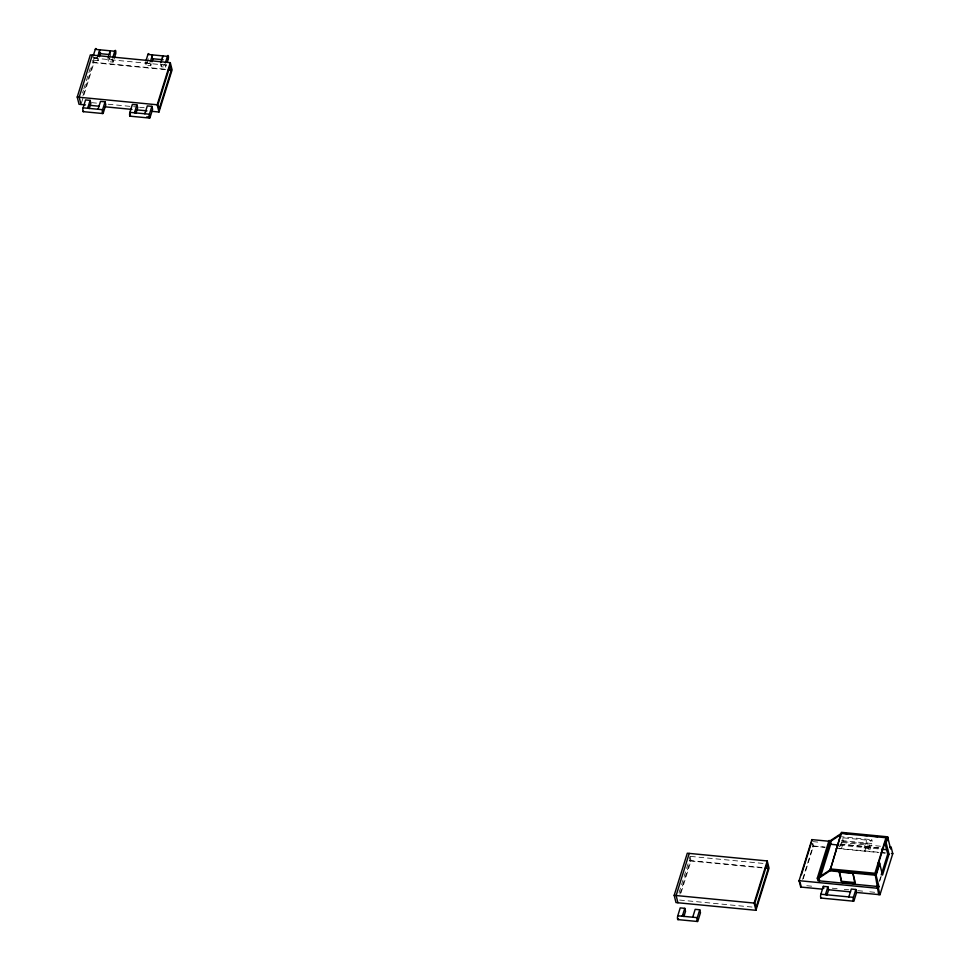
<?xml version="1.0" encoding="UTF-8"?>
<svg xmlns="http://www.w3.org/2000/svg" width="970" height="970" viewBox="0 0 970 970"><rect width="100%" height="100%" fill="white"/><g stroke="black" fill="none" stroke-linecap="round" stroke-linejoin="round"><path stroke-width="0.73" stroke-dasharray="4.85 3.64" d="M82.523 93.047L83.396 90.246M83.832 88.84L91.265 64.966M94.381 57.594L93.556 60.225L94.09 62.347L81.419 103.062M82.947 95.848L93.278 62.65L92.696 60.31M98.115 60.661L97.376 57.679L93.556 60.225L98.115 60.661L98.928 58.03M110.556 55.096L108.507 61.668L113.066 62.104L113.878 59.473M148.264 58.746L146.215 65.305L150.762 65.754L151.587 63.123M161.978 64.129L161.165 66.748L165.712 67.197L166.537 64.566M679.036 892.739L689.088 860.438L763.051 867.592M679.897 894.134L690.228 860.936L689.355 857.419M680.988 892.933L691.04 860.632L689.961 856.292M802.59 879.378L812.933 846.179L824.924 847.343M803.257 878.784L813.466 845.973L812.775 843.221M843.124 837.825A2.376 0.643 -84.5 0 0 842.93 841.148A2.376 0.643 -84.5 0 0 843.876 840.796L841.414 848.677L840.675 845.707L843.124 837.825L871.084 840.529A2.376 0.643 -84.5 0 1 872.03 840.178A2.376 0.643 -84.5 0 1 871.824 843.5L869.375 851.381L868.635 848.41L871.084 840.529M864.076 847.962L866.525 840.093A2.376 0.643 -84.5 0 0 866.331 843.415A2.376 0.643 -84.5 0 0 867.277 843.063L864.816 850.945L864.076 847.962L868.635 848.41M879.184 881.5L880.821 876.249M879.887 880.808L881.233 876.468M838.771 846.968L840.675 845.707M92.817 57.242L97.376 57.679M110.046 58.903L107.767 58.685L108.507 61.668L112.326 59.134L113.066 62.104M147.743 62.553L145.476 62.335L146.215 65.305L150.023 62.771L150.762 65.754M93.617 58.115L167.119 65.22M92.138 62.153L166.1 69.306M93.278 62.65L168.283 69.901M91.653 102.638L97.655 103.22M108.155 104.226L132.15 106.554M133.654 106.7L138.152 107.136M139.656 107.282L144.154 107.706M839.256 836.54L871.763 839.68M841.596 840.578L871.824 843.5M843.185 841.645L866.756 843.924M841.875 842.506L880.881 846.276M839.935 844.094L880.36 847.998M813.26 841.645L817.759 842.081M840.262 844.264L880.772 848.18M839.608 845.149L880.032 849.053M813.466 845.973L825.167 847.113M839.147 848.459L879.681 852.375M881.16 852.521L885.574 852.945M835.425 848.35L878.929 852.557M880.433 852.703L884.931 853.139M690.567 856.401L764.069 863.506M690.228 860.936L762.238 867.895M806.797 885.731L812.799 886.313M832.296 888.205L838.298 888.787M844.3 889.357L848.798 889.793M857.795 890.666L863.797 891.248M869.799 891.83L875.801 892.412M679.606 900.051L753.108 907.156M812.351 843.839L813.139 847.028M165.712 67.197L164.973 64.214L161.165 66.748L160.426 63.777"/><path stroke-width="1.45" d="M85.481 104.905L79.031 104.287L77.224 97.061L90.343 54.926L170.296 62.662L172.102 69.888L158.983 112.011L151.478 111.283M92.296 55.12L79.176 97.242L80.983 104.469M93.229 55.933L95.278 49.361A2.376 0.643 -84.5 0 1 96.212 49.009M97.776 56.369L99.825 49.809A2.376 0.643 -84.5 0 0 99.619 53.132A2.376 0.643 -84.5 0 0 100.565 52.78L99.34 56.721M83.687 111.223A2.376 0.643 -84.5 0 1 82.862 110.932A2.376 0.643 -84.5 0 1 83.105 107.816L85.554 99.934L90.113 100.383L90.853 103.353L89.216 108.604M90.113 100.383L87.652 108.252A2.376 0.643 -84.5 0 1 88.67 108.349M108.179 57.375L110.228 50.804A2.376 0.643 -84.5 0 0 110.131 54.453M112.726 57.812L114.775 51.252A2.376 0.643 -84.5 0 1 115.721 50.901A2.376 0.643 -84.5 0 1 115.515 54.223L114.29 58.164M105.063 101.826L102.602 109.707A2.376 0.643 -84.5 0 0 102.408 113.029A2.376 0.643 -84.5 0 0 103.353 112.678L105.803 104.796L105.063 101.826L100.504 101.389L98.055 109.258A2.376 0.643 -84.5 0 1 98.394 108.543M145.888 61.025L147.925 54.453A2.376 0.643 -84.5 0 1 148.871 54.102M130.489 115.745A2.376 0.643 -84.5 0 1 129.665 115.454A2.376 0.643 -84.5 0 1 129.907 112.338L132.356 104.457L136.915 104.905L134.454 112.787A2.376 0.643 -84.5 0 1 135.473 112.884M150.435 61.462L152.472 54.89A2.376 0.643 -84.5 0 0 152.181 57.509A2.376 0.643 -84.5 0 0 152.702 58.733M136.018 113.126L137.655 107.876L136.915 104.905M151.987 61.813L152.811 59.182M160.838 62.468L162.875 55.896A2.376 0.643 -84.5 0 0 162.584 57.63M151.866 106.348L149.404 114.23A2.376 0.643 -84.5 0 0 149.21 117.552A2.376 0.643 -84.5 0 0 150.156 117.2L152.605 109.319L151.866 106.348L147.307 105.912L144.857 113.793A2.376 0.643 -84.5 0 1 145.536 112.944M165.385 62.904L167.422 56.345A2.376 0.643 -84.5 0 1 168.368 55.993A2.376 0.643 -84.5 0 1 168.174 59.316L167.349 61.947M158.983 112.011L157.188 104.784L170.296 62.662M171.29 70.18L159.153 109.161L157.989 104.493L170.126 65.511L171.29 70.18L168.283 69.901M674.174 895.346L687.293 853.212L767.246 860.948L769.04 868.174L755.933 910.296L675.981 902.573L674.174 895.346L754.126 903.07L755.933 910.296M689.234 853.406L676.126 895.528L677.933 902.755M678.515 918.748A2.376 0.643 -84.5 0 1 677.569 919.099A2.376 0.643 -84.5 0 1 677.775 915.777L680.225 907.896L684.784 908.332L685.523 911.315L683.886 916.565M684.784 908.332L682.322 916.213A2.376 0.643 -84.5 0 1 683.341 916.31M699.734 909.775L700.473 912.758L698.024 920.639A2.376 0.643 -84.5 0 1 697.078 920.991A2.376 0.643 -84.5 0 1 697.272 917.656L699.734 909.775L695.175 909.339L692.726 917.22A2.376 0.643 -84.5 0 1 693.065 916.504M754.126 903.07L767.246 860.948M768.24 868.465L756.103 907.447L754.939 902.767L767.076 863.797L768.24 868.465L765.233 868.186M822.621 889.175L800.686 887.053L799.098 880.687L811.878 839.608L831.375 841.487M799.304 881.536L799.632 880.481M801.426 874.71L811.308 842.942M811.769 841.499L811.878 839.608M800.686 887.053L801.014 886.01M849.174 896.207A2.376 0.643 -84.5 0 0 848.847 896.923L851.296 889.041L855.843 889.49L856.583 892.461L879.984 894.728L878.396 888.35L878.941 886.616L817.94 880.724L817.298 878.177L829.01 840.553L830.308 840.675L841.681 833.194M819.565 879.802L819.238 880.845L818.595 878.299L830.308 840.675L830.951 843.221L820.45 876.953M821.469 897.626A2.376 0.643 -84.5 0 1 820.644 897.335A2.376 0.643 -84.5 0 1 820.887 894.219L823.336 886.35L827.895 886.786L828.635 889.757L826.998 895.007M885.222 837.413L887.817 837.656L886.18 842.906L884.882 842.784L878.408 863.603L879.705 863.724L876.104 875.279L829.968 870.817L841.463 832.345L887.611 836.807L890.642 848.992L891.187 847.271L889.878 847.149M818.922 877.244L830.296 869.775L830.077 868.914L874.928 873.255L885.974 837.728L841.135 833.4L829.968 870.817L818.595 878.299L817.298 878.177M827.895 886.786L825.434 894.667A2.376 0.643 -84.5 0 1 826.464 894.764M854.958 881.318L852.691 872.236L854.958 883.658L841.693 882.373L839.438 870.951M856.583 892.461L854.134 900.342A2.376 0.643 -84.5 0 1 853.188 900.693A2.376 0.643 -84.5 0 1 853.394 897.359L855.843 889.49M875.134 874.103L878.687 894.595L879.014 893.552M878.941 886.616L875.898 874.431L879.499 862.876L878.189 862.742M879.499 862.876L882.53 875.061L889.005 854.255L885.974 842.057L887.611 836.807M881.233 874.94L887.708 854.121L884.676 841.936L885.974 842.057M879.984 894.728L892.776 853.648L891.187 847.271M841.354 834.248L829.98 841.73L830.623 844.276L838.104 845.003M95.278 49.361L114.775 51.252L115.515 54.223M147.925 54.453L167.422 56.345L168.174 59.316M99.886 53.629L108.967 54.502M152.532 58.721L163.106 59.74M77.224 97.061L157.188 104.784M89.98 105.342L98.976 106.215M104.978 106.797L131.981 109.404M136.479 109.84L146.979 110.859M83.105 107.816L102.602 109.707L103.353 112.678M146.737 116.873L150.156 117.2L149.404 114.23L129.907 112.338L130.404 114.327M83.165 111.647L102.832 113.538M129.968 116.17L149.635 118.061M844.676 833.485L847.683 833.776M864.197 835.376L867.204 835.667M874.71 836.395L877.717 836.686M881.536 849.199L887.526 849.781M891.466 853.515L892.776 853.648M887.708 854.121L889.005 854.255M829.762 869.969L875.898 874.431M852.363 873.291L839.111 872.006L841.693 882.373M842.021 881.33L855.285 882.603M842.021 881.972L845.015 882.263M851.005 882.833L854 883.124M799.098 880.687L878.396 888.35M828.635 889.757L850.569 891.879M820.887 894.219L853.394 897.359M820.947 898.05L853.624 901.203M677.775 915.777L697.272 917.656M677.836 919.596L697.503 921.5M823.336 886.35L823.833 888.326M800.214 882.821L800.796 885.161"/></g></svg>
